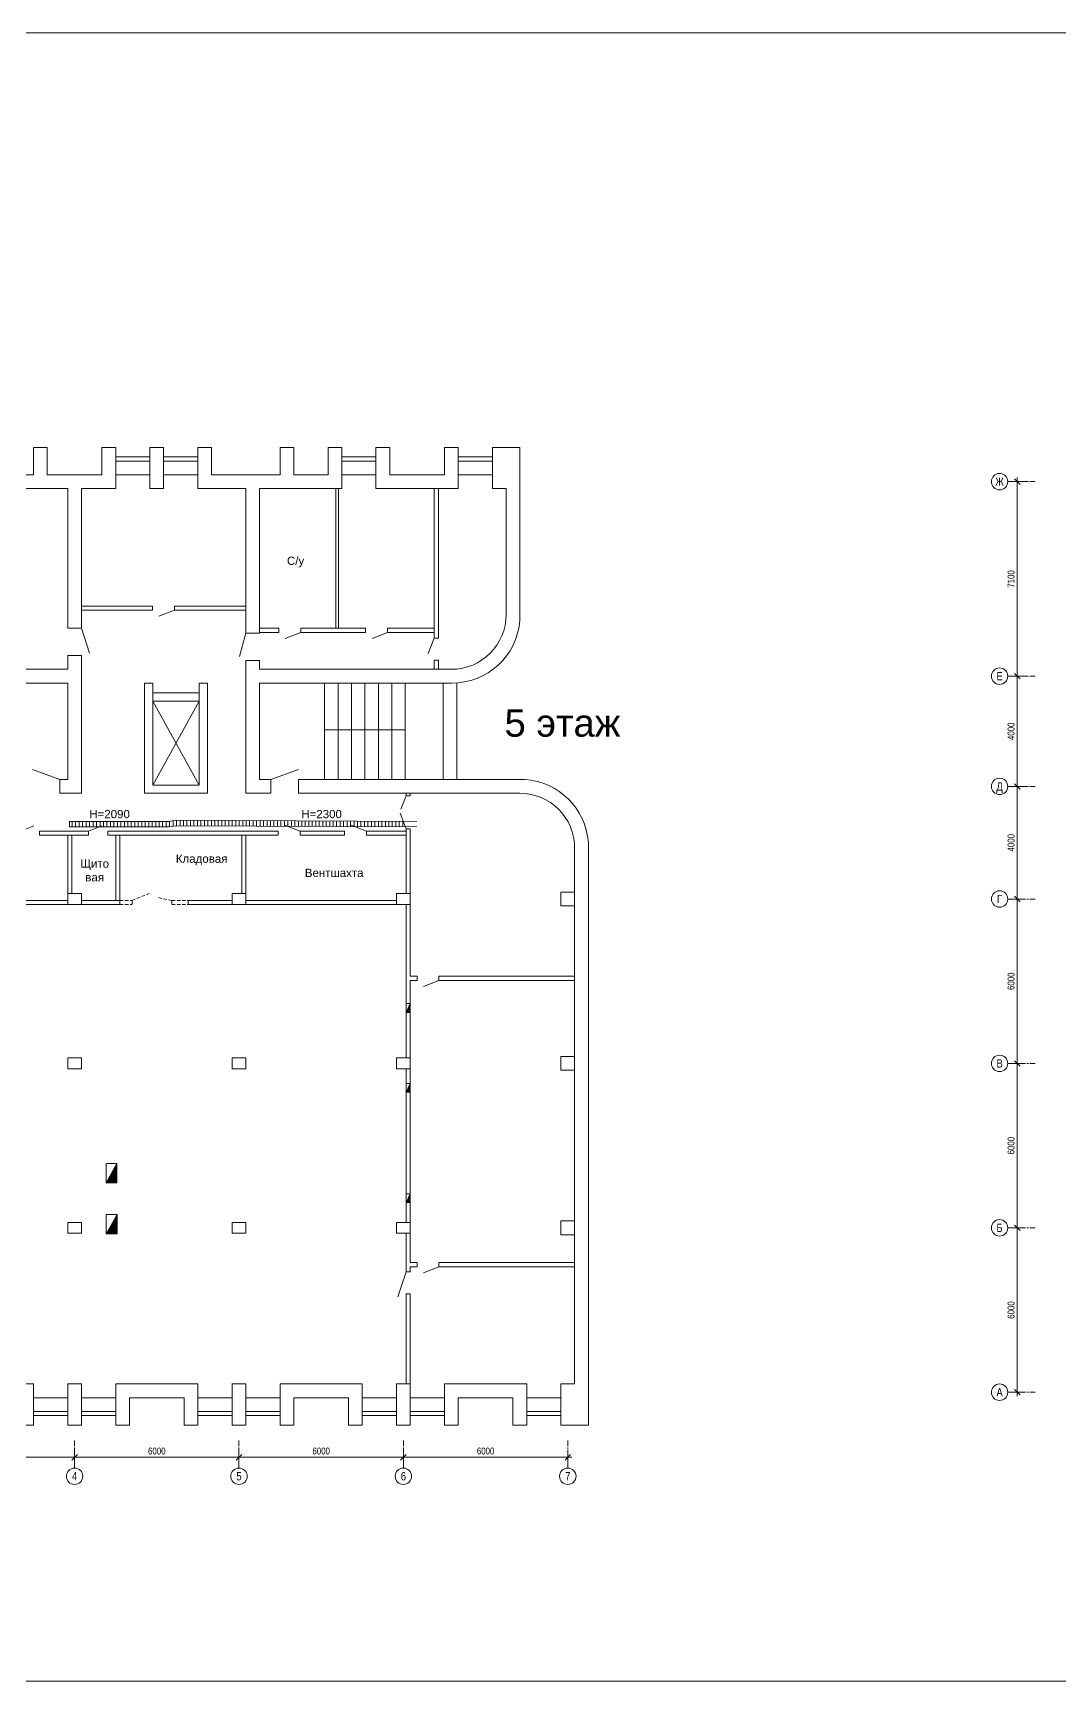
# Model space of a CAD drawing. Header units: millimetres. Extents: x 529148 to 753234, y -6155083 to -118574.
# Drawn here: x 604105 to 641554, y -178724 to -118574 of the extents above; entities that cross this region are included whole.
import ezdxf
from ezdxf.enums import TextEntityAlignment as Align

# ---------------------------------------------------------------- set-up
doc = ezdxf.new("R2010")
doc.units = ezdxf.units.MM
for name, pattern in [('GOST2.303 4', [7, 5, -2, 0]), ('осеваяX2', [4, 2.5, -0.5, 0.5, -0.5]), ('штриховая2', [0.375, 0.25, -0.125])]:
    doc.linetypes.add(name, pattern=pattern)
for name, color, linetype, lineweight in [('оборудование', 7, 'Continuous', 60), ('Размеры план', 5, 'Continuous', 5), ('Стены', 250, 'Continuous', 20)]:
    doc.layers.add(name, color=color, linetype=linetype, lineweight=lineweight)
doc.layers.add('Оси здания', color=6, linetype='Continuous')
doc.styles.add('17_Standard 2.5', font='ARIALN.TTF', dxfattribs={"height": 250})
doc.styles.add('Arial Cyr', font='arial.ttf')
doc.styles.get("Standard").update_dxf_attribs({"font": 'ARIALN.TTF', "height": 3})
doc.dimstyles.get("Standard").update_dxf_attribs({"dimtxt": 2.5, "dimasz": 2, "dimexe": 1.5, "dimexo": 3, "dimgap": 1, "dimtad": 1, "dimtoh": 1, "dimdec": 0, "dimrnd": 1, "dimzin": 0, "dimdsep": 46, "dimtxsty": '17_Standard 2.5', "dimblk": 'OBLIQUE', "dimcen": 2, "dimdle": 1.5, "dimclrd": 5, "dimclre": 5, "dimclrt": 5, "dimadec": 0, "dimazin": 0, "dimtfac": 1, "dimtdec": 0, "dimtofl": 0, "dimtmove": 0, "dimatfit": 3, "dimldrblk": 'OBLIQUE', "dimfxl": 1, "dimtolj": 1, "dimtzin": 0, "dimlwd": 5, "dimlwe": 5, "dimarcsym": 0})

# ---------------------------------------------------------------- blocks, each defined once
blk = doc.blocks.new('*U65')
at = {"layer": 'Оси здания', "linetype": 'осеваяX2', "lineweight": 5}
blk.add_line((0, -10), (0, 0), dxfattribs=at)
at = {"layer": 'Оси здания', "lineweight": 5}
blk.add_circle((0, -13), 3, dxfattribs=at)
at = {"layer": 'Оси здания', "linetype": 'ByBlock', "lineweight": 5}
blk.add_attdef('ОСЬ', text='', height=3, rotation=360, dxfattribs=at).set_placement((0, -13), align=Align.MIDDLE_CENTER)
blk = doc.blocks.new('_Oblique')
at = {"color": 0, "linetype": 'ByBlock', "lineweight": -2}
blk.add_line((-0.5, -0.5), (0.5, 0.5), dxfattribs=at)
blk = doc.blocks.new('*D415')
at = {"layer": 'Defpoints', "color": 0, "transparency": 16777216}
for p in [(599624.700159, -169966.313389), (605624.700159, -169983.192885), (605624.700159, -170558.000436)]:
    blk.add_point(p, dxfattribs=at)
at = {"layer": 'Стены', "color": 5, "linetype": 'Continuous', "lineweight": 5, "transparency": 16777216}
for p, q in [((599474.700159, -170558.000436), (605774.700159, -170558.000436)), ((599624.700159, -170266.313389), (599624.700159, -170708.000436)), ((605624.700159, -170283.192885), (605624.700159, -170708.000436))]:
    blk.add_line(p, q, dxfattribs=at)
at = {"layer": 'Стены', "color": 5, "lineweight": 5, "transparency": 16777216, "xscale": 200, "yscale": 200, "zscale": 200, "rotation": 180}
blk.add_blockref('_Oblique', (599624.700159, -170558.000436), dxfattribs=at)
at = {"layer": 'Стены', "color": 5, "lineweight": 5, "transparency": 16777216, "xscale": 200, "yscale": 200, "zscale": 200}
blk.add_blockref('_Oblique', (605624.700159, -170558.000436), dxfattribs=at)
at = {"layer": 'Стены', "color": 5, "linetype": 'Continuous', "lineweight": 20, "transparency": 16777216, "insert": (602624.700159, -170330.372808), "char_height": 250, "attachment_point": 5, "style": '17_Standard 2.5'}
blk.add_mtext('\\A1;6000', dxfattribs=at)
blk = doc.blocks.new('*D416')
at = {"layer": 'Defpoints', "color": 0, "transparency": 16777216}
for p in [(605624.700159, -169949.433894), (611624.700159, -169966.313389), (611624.700159, -170558.000436)]:
    blk.add_point(p, dxfattribs=at)
at = {"layer": 'Стены', "color": 5, "linetype": 'Continuous', "lineweight": 5, "transparency": 16777216}
for p, q in [((605474.700159, -170558.000436), (611774.700159, -170558.000436)), ((605624.700159, -170249.433894), (605624.700159, -170708.000436)), ((611624.700159, -170266.313389), (611624.700159, -170708.000436))]:
    blk.add_line(p, q, dxfattribs=at)
at = {"layer": 'Стены', "color": 5, "lineweight": 5, "transparency": 16777216, "xscale": 200, "yscale": 200, "zscale": 200, "rotation": 180}
blk.add_blockref('_Oblique', (605624.700159, -170558.000436), dxfattribs=at)
at = {"layer": 'Стены', "color": 5, "lineweight": 5, "transparency": 16777216, "xscale": 200, "yscale": 200, "zscale": 200}
blk.add_blockref('_Oblique', (611624.700159, -170558.000436), dxfattribs=at)
at = {"layer": 'Стены', "color": 5, "linetype": 'GOST2.303 4', "lineweight": 20, "transparency": 16777216, "insert": (608624.700159, -170330.372808), "char_height": 250, "attachment_point": 5, "style": '17_Standard 2.5'}
blk.add_mtext('\\A1;6000', dxfattribs=at)
blk = doc.blocks.new('*D417')
at = {"layer": 'Defpoints', "color": 0, "transparency": 16777216}
for p in [(611624.700159, -169966.313389), (617624.700159, -169983.192885), (617624.700159, -170558.000436)]:
    blk.add_point(p, dxfattribs=at)
at = {"layer": 'Стены', "color": 5, "linetype": 'Continuous', "lineweight": 5, "transparency": 16777216}
for p, q in [((611474.700159, -170558.000436), (617774.700159, -170558.000436)), ((611624.700159, -170266.313389), (611624.700159, -170708.000436)), ((617624.700159, -170283.192885), (617624.700159, -170708.000436))]:
    blk.add_line(p, q, dxfattribs=at)
at = {"layer": 'Стены', "color": 5, "lineweight": 5, "transparency": 16777216, "xscale": 200, "yscale": 200, "zscale": 200, "rotation": 180}
blk.add_blockref('_Oblique', (611624.700159, -170558.000436), dxfattribs=at)
at = {"layer": 'Стены', "color": 5, "lineweight": 5, "transparency": 16777216, "xscale": 200, "yscale": 200, "zscale": 200}
blk.add_blockref('_Oblique', (617624.700159, -170558.000436), dxfattribs=at)
at = {"layer": 'Стены', "color": 5, "linetype": 'GOST2.303 4', "lineweight": 20, "transparency": 16777216, "insert": (614624.700159, -170330.372808), "char_height": 250, "attachment_point": 5, "style": '17_Standard 2.5'}
blk.add_mtext('\\A1;6000', dxfattribs=at)
blk = doc.blocks.new('*D418')
at = {"layer": 'Defpoints', "color": 0, "transparency": 16777216}
for p in [(617624.700159, -169966.313389), (623624.700159, -169983.192885), (623624.700159, -170558.000436)]:
    blk.add_point(p, dxfattribs=at)
at = {"layer": 'Стены', "color": 5, "linetype": 'Continuous', "lineweight": 5, "transparency": 16777216}
for p, q in [((617474.700159, -170558.000436), (623774.700159, -170558.000436)), ((617624.700159, -170266.313389), (617624.700159, -170708.000436)), ((623624.700159, -170283.192885), (623624.700159, -170708.000436))]:
    blk.add_line(p, q, dxfattribs=at)
at = {"layer": 'Стены', "color": 5, "lineweight": 5, "transparency": 16777216, "xscale": 200, "yscale": 200, "zscale": 200, "rotation": 180}
blk.add_blockref('_Oblique', (617624.700159, -170558.000436), dxfattribs=at)
at = {"layer": 'Стены', "color": 5, "lineweight": 5, "transparency": 16777216, "xscale": 200, "yscale": 200, "zscale": 200}
blk.add_blockref('_Oblique', (623624.700159, -170558.000436), dxfattribs=at)
at = {"layer": 'Стены', "color": 5, "linetype": 'GOST2.303 4', "lineweight": 20, "transparency": 16777216, "insert": (620624.700159, -170330.372808), "char_height": 250, "attachment_point": 5, "style": '17_Standard 2.5'}
blk.add_mtext('\\A1;6000', dxfattribs=at)
blk = doc.blocks.new('обозначение оси')
at = {"layer": 'Оси здания', "linetype": 'осеваяX2', "lineweight": 5}
blk.add_line((-10, 0), (0, 0), dxfattribs=at)
at = {"layer": 'Оси здания', "lineweight": 5}
blk.add_circle((-13, 0), 3, dxfattribs=at)
at = {"layer": 'Оси здания', "linetype": 'ByBlock', "lineweight": 5}
blk.add_attdef('ОСЬ', text='', height=3, dxfattribs=at).set_placement((-13, 0), align=Align.MIDDLE_CENTER)
blk = doc.blocks.new('*D444')
at = {"layer": 'Defpoints', "color": 0, "transparency": 16777216}
for p in [(640622.086554, -162182.552882), (640030.399507, -168182.552882), (640605.207058, -168182.552882)]:
    blk.add_point(p, dxfattribs=at)
at = {"layer": 'Стены', "color": 5, "linetype": 'Continuous', "lineweight": 5, "transparency": 16777216}
for p, q in [((640322.086554, -162182.552882), (639880.399507, -162182.552882)), ((640030.399507, -162032.552882), (640030.399507, -168332.552882)), ((640305.207058, -168182.552882), (639880.399507, -168182.552882))]:
    blk.add_line(p, q, dxfattribs=at)
at = {"layer": 'Стены', "color": 5, "lineweight": 5, "transparency": 16777216, "xscale": 200, "yscale": 200, "zscale": 200}
for p, rotation in [((640030.399507, -162182.552882), 90), ((640030.399507, -168182.552882), 270)]:
    blk.add_blockref('_Oblique', p, dxfattribs=dict(at, rotation=rotation))
at = {"layer": 'Стены', "color": 5, "linetype": 'Continuous', "lineweight": 20, "transparency": 16777216, "insert": (639802.77188, -165182.552882), "char_height": 250, "attachment_point": 5, "rotation": 90, "style": '17_Standard 2.5'}
blk.add_mtext('\\A1;6000', dxfattribs=at)
blk = doc.blocks.new('*D445')
at = {"layer": 'Defpoints', "color": 0, "transparency": 16777216}
for p in [(640622.086554, -156182.552882), (640030.399507, -162182.552882), (640605.207058, -162182.552882)]:
    blk.add_point(p, dxfattribs=at)
at = {"layer": 'Стены', "color": 5, "linetype": 'Continuous', "lineweight": 5, "transparency": 16777216}
for p, q in [((640322.086554, -156182.552882), (639880.399507, -156182.552882)), ((640030.399507, -156032.552882), (640030.399507, -162332.552882)), ((640305.207058, -162182.552882), (639880.399507, -162182.552882))]:
    blk.add_line(p, q, dxfattribs=at)
at = {"layer": 'Стены', "color": 5, "lineweight": 5, "transparency": 16777216, "xscale": 200, "yscale": 200, "zscale": 200}
for p, rotation in [((640030.399507, -156182.552882), 90), ((640030.399507, -162182.552882), 270)]:
    blk.add_blockref('_Oblique', p, dxfattribs=dict(at, rotation=rotation))
at = {"layer": 'Стены', "color": 5, "linetype": 'Continuous', "lineweight": 20, "transparency": 16777216, "insert": (639802.77188, -159182.552882), "char_height": 250, "attachment_point": 5, "rotation": 90, "style": '17_Standard 2.5'}
blk.add_mtext('\\A1;6000', dxfattribs=at)
blk = doc.blocks.new('*D446')
at = {"layer": 'Defpoints', "color": 0, "transparency": 16777216}
for p in [(640622.086554, -150182.552882), (640030.399507, -156182.552882), (640605.207058, -156182.552882)]:
    blk.add_point(p, dxfattribs=at)
at = {"layer": 'Стены', "color": 5, "linetype": 'Continuous', "lineweight": 5, "transparency": 16777216}
for p, q in [((640322.086554, -150182.552882), (639880.399507, -150182.552882)), ((640030.399507, -150032.552882), (640030.399507, -156332.552882)), ((640305.207058, -156182.552882), (639880.399507, -156182.552882))]:
    blk.add_line(p, q, dxfattribs=at)
at = {"layer": 'Стены', "color": 5, "lineweight": 5, "transparency": 16777216, "xscale": 200, "yscale": 200, "zscale": 200}
for p, rotation in [((640030.399507, -150182.552882), 90), ((640030.399507, -156182.552882), 270)]:
    blk.add_blockref('_Oblique', p, dxfattribs=dict(at, rotation=rotation))
at = {"layer": 'Стены', "color": 5, "linetype": 'Continuous', "lineweight": 20, "transparency": 16777216, "insert": (639802.77188, -153182.552882), "char_height": 250, "attachment_point": 5, "rotation": 90, "style": '17_Standard 2.5'}
blk.add_mtext('\\A1;6000', dxfattribs=at)
blk = doc.blocks.new('*D447')
at = {"layer": 'Defpoints', "color": 0, "transparency": 16777216}
for p in [(640683.649989, -146072.552882), (640030.399507, -150182.552882), (640605.207058, -150182.552882)]:
    blk.add_point(p, dxfattribs=at)
at = {"layer": 'Стены', "color": 5, "linetype": 'Continuous', "lineweight": 5, "transparency": 16777216}
for p, q in [((640383.649989, -146072.552882), (639880.399507, -146072.552882)), ((640030.399507, -145922.552882), (640030.399507, -150332.552882)), ((640305.207058, -150182.552882), (639880.399507, -150182.552882))]:
    blk.add_line(p, q, dxfattribs=at)
at = {"layer": 'Стены', "color": 5, "lineweight": 5, "transparency": 16777216, "xscale": 200, "yscale": 200, "zscale": 200}
for p, rotation in [((640030.399507, -146072.552882), 90), ((640030.399507, -150182.552882), 270)]:
    blk.add_blockref('_Oblique', p, dxfattribs=dict(at, rotation=rotation))
at = {"layer": 'Стены', "color": 5, "linetype": 'Continuous', "lineweight": 20, "transparency": 16777216, "insert": (639802.77188, -148127.552882), "char_height": 250, "attachment_point": 5, "rotation": 90, "style": '17_Standard 2.5'}
blk.add_mtext('\\A1;4000', dxfattribs=at)
blk = doc.blocks.new('*D448')
at = {"layer": 'Defpoints', "color": 0, "transparency": 16777216}
for p in [(640683.649989, -142049.249835), (640030.399507, -146072.552882), (640605.207058, -146072.552882)]:
    blk.add_point(p, dxfattribs=at)
at = {"layer": 'Стены', "color": 5, "linetype": 'Continuous', "lineweight": 5, "transparency": 16777216}
for p, q in [((640030.399507, -141899.249835), (640030.399507, -146222.552882)), ((640383.649989, -142049.249835), (639880.399507, -142049.249835)), ((640305.207058, -146072.552882), (639880.399507, -146072.552882))]:
    blk.add_line(p, q, dxfattribs=at)
at = {"layer": 'Стены', "color": 5, "lineweight": 5, "transparency": 16777216, "xscale": 200, "yscale": 200, "zscale": 200}
for p, rotation in [((640030.399507, -142049.249835), 90), ((640030.399507, -146072.552882), 270)]:
    blk.add_blockref('_Oblique', p, dxfattribs=dict(at, rotation=rotation))
at = {"layer": 'Стены', "color": 5, "linetype": 'Continuous', "lineweight": 20, "transparency": 16777216, "insert": (639802.77188, -144060.901359), "char_height": 250, "attachment_point": 5, "rotation": 90, "style": '17_Standard 2.5'}
blk.add_mtext('\\A1;4000', dxfattribs=at)
blk = doc.blocks.new('*D449')
at = {"layer": 'Defpoints', "color": 0, "transparency": 16777216}
for p in [(640683.649989, -134949.249835), (640030.399507, -142049.249835), (640605.207058, -142049.249835)]:
    blk.add_point(p, dxfattribs=at)
at = {"layer": 'Стены', "color": 5, "linetype": 'Continuous', "lineweight": 5, "transparency": 16777216}
for p, q in [((640383.649989, -134949.249835), (639880.399507, -134949.249835)), ((640030.399507, -134799.249835), (640030.399507, -142199.249835)), ((640305.207058, -142049.249835), (639880.399507, -142049.249835))]:
    blk.add_line(p, q, dxfattribs=at)
at = {"layer": 'Стены', "color": 5, "lineweight": 5, "transparency": 16777216, "xscale": 200, "yscale": 200, "zscale": 200}
for p, rotation in [((640030.399507, -134949.249835), 90), ((640030.399507, -142049.249835), 270)]:
    blk.add_blockref('_Oblique', p, dxfattribs=dict(at, rotation=rotation))
at = {"layer": 'Стены', "color": 5, "linetype": 'Continuous', "lineweight": 20, "transparency": 16777216, "insert": (639802.77188, -138499.249835), "char_height": 250, "attachment_point": 5, "rotation": 90, "style": '17_Standard 2.5'}
blk.add_mtext('\\A1;7100', dxfattribs=at)

msp = doc.modelspace()

# ---------------------------------------------------------------- hatches: boundary and pattern name
at = {"layer": 'оборудование', "linetype": 'Continuous', "lineweight": 20}
h = msp.add_hatch(dxfattribs=at)
h.set_pattern_fill('LINE', color=256, scale=40, angle=90)
h.paths.add_polyline_path([(617619.2, -147347.5), (617698, -147547.9), (615864.7, -147538.9), (613412, -147526.9), (609310, -147506.7), (609070, -147550), (606516.4, -147550), (605440, -147550), (605440, -147350), (609070, -147350), (609310, -147306.7)])
h = msp.add_hatch(dxfattribs=at)
h.set_pattern_fill('ANGLE', color=256)
h.set_pattern_definition([(0, (-421.717, 160.261), (0, 6.985), [5.08, -1.905]), (90, (-421.717, 160.261), (-6.985, 4e-16), [5.08, -1.905])])
h.paths.add_polyline_path([(617727.6, -154320.1), (617876.1, -154320.1), (617876.1, -153999.6)])
h = msp.add_hatch(dxfattribs=at)
h.set_pattern_fill('ANGLE', color=256)
h.set_pattern_definition([(0, (-424.261, -2755.7414), (0, 6.985), [5.08, -1.905]), (90, (-424.261, -2755.7414), (-6.985, 4e-16), [5.08, -1.905])])
h.paths.add_polyline_path([(617725, -157236.1), (617873.6, -157236.1), (617873.6, -156915.6)])
h = msp.add_hatch(dxfattribs=at)
h.set_pattern_fill('ANGLE', color=256)
h.set_pattern_definition([(0, (114387.898, 1071.004), (0, 6.985), [5.08, -1.905]), (90, (114387.898, 1071.004), (-6.985, 4e-16), [5.08, -1.905])])
h.paths.add_polyline_path([(607171.9, -160542.2), (606774.7, -160542.2), (607171.9, -159832.6)])
h = msp.add_hatch(dxfattribs=at)
h.set_pattern_fill('ANGLE', color=256)
h.set_pattern_definition([(0, (-424.7235, -6776.6835), (0, 6.985), [5.08, -1.905]), (90, (-424.7235, -6776.6835), (-6.985, 4e-16), [5.08, -1.905])])
h.paths.add_polyline_path([(617724.6, -161257.1), (617873.1, -161257.1), (617873.1, -160936.5)])
h = msp.add_hatch(dxfattribs=at)
h.set_pattern_fill('ANGLE', color=256)
h.set_pattern_definition([(0, (114389.22, -787.283), (0, 6.985), [5.08, -1.905]), (90, (114389.22, -787.283), (-6.985, 4e-16), [5.08, -1.905])])
h.paths.add_polyline_path([(607173.2, -161690.8), (607173.2, -162400.5), (606776, -162400.5)])

# ---------------------------------------------------------------- linework, layer by layer
at = {"lineweight": 5}
for p, q in [((612374.7, -145822.6), (612791, -145822.6)), ((612791, -145822.6), (612502, -145822.6)), ((611874.7, -146322.6), (612791, -146322.6)), ((601124.7, -167882.6), (604124.7, -167882.6)), ((604124.7, -167882.6), (604124.7, -169382.6)), ((605361.7, -167882.6), (605861.7, -167882.6)), ((605374.7, -169382.6), (605374.7, -167882.6)), ((605374.7, -167882.6), (605874.7, -167882.6)), ((605374.7, -169382.6), (605374.7, -167882.6)), ((605874.7, -167882.6), (605874.7, -169382.6)), ((607124.7, -169382.6), (607124.7, -167882.6)), ((607124.7, -167882.6), (610124.7, -167882.6)), ((609624.7, -168382.6), (607624.7, -168382.6)), ((607624.7, -168382.6), (607624.7, -169382.6)), ((609624.7, -169382.6), (609624.7, -168382.6)), ((610124.7, -167882.6), (610124.7, -169382.6)), ((611361.7, -167882.6), (611861.7, -167882.6)), ((611374.7, -169382.6), (611374.7, -167882.6)), ((611874.7, -167882.6), (611874.7, -169382.6)), ((613124.7, -169382.6), (613124.7, -167882.6)), ((613124.7, -167882.6), (616124.7, -167882.6)), ((615624.7, -168382.6), (613624.7, -168382.6)), ((613624.7, -168382.6), (613624.7, -169382.6)), ((615624.7, -169382.6), (615624.7, -168382.6)), ((616124.7, -167882.6), (616124.7, -169382.6)), ((617361.7, -167882.6), (617861.7, -167882.6)), ((617374.7, -169382.6), (617374.7, -167882.6)), ((617874.7, -167882.6), (617874.7, -169382.6)), ((619124.7, -169382.6), (619124.7, -167882.6)), ((619124.7, -167882.6), (622124.7, -167882.6)), ((621624.7, -168382.6), (619624.7, -168382.6)), ((619624.7, -168382.6), (619624.7, -169382.6)), ((621624.7, -169382.6), (621624.7, -168382.6)), ((622124.7, -167882.6), (622124.7, -169382.6)), ((623374.7, -169382.6), (623374.7, -167882.6)), ((604124.7, -169382.6), (603624.7, -169382.6)), ((605874.7, -169382.6), (605374.7, -169382.6)), ((605874.7, -169382.6), (605374.7, -169382.6)), ((607624.7, -169382.6), (607124.7, -169382.6)), ((610124.7, -169382.6), (609624.7, -169382.6)), ((611874.7, -169382.6), (611374.7, -169382.6)), ((613624.7, -169382.6), (613124.7, -169382.6)), ((616124.7, -169382.6), (615624.7, -169382.6)), ((617874.7, -169382.6), (617374.7, -169382.6)), ((619624.7, -169382.6), (619124.7, -169382.6)), ((622124.7, -169382.6), (621624.7, -169382.6))]:
    msp.add_line(p, q, dxfattribs=at)
at = {"layer": 'оборудование', "linetype": 'Continuous', "lineweight": 20}
for p, q in [((605440, -147350), (609070, -147350)), ((605440, -147550), (605440, -147350)), ((609070, -147350), (609310, -147306.7)), ((609310, -147306.7), (618120, -147350)), ((605440, -147550), (609070, -147550)), ((609070, -147550), (609310, -147506.7)), ((609310, -147506.7), (618120, -147550)), ((607274.7, -150232.6), (607274.7, -150382.6)), ((609774.7, -150232.6), (609774.7, -150382.6)), ((617876.1, -153999.6), (617727.6, -154320.1)), ((617873.6, -156915.6), (617725, -157236.1)), ((606774.7, -160542.2), (607171.9, -159832.6)), ((617873.1, -160936.5), (617724.6, -161257.1)), ((606776, -162400.5), (607173.2, -161690.8))]:
    msp.add_line(p, q, dxfattribs=at)
at = {"layer": 'оборудование', "color": 0, "linetype": 'Continuous', "lineweight": 20}
msp.add_lwpolyline([(578214.7, -118573.5), (753234.4, -118573.5), (753234.4, -178723.9), (578214.7, -178723.9)], close=True, dxfattribs=at)
at = {"layer": 'оборудование', "linetype": 'Continuous', "lineweight": 20}
for points in [[(617727.6, -153999.6), (617876.1, -153999.6), (617876.1, -154320.1), (617727.6, -154320.1)], [(617725, -156915.6), (617873.6, -156915.6), (617873.6, -157236.1), (617725, -157236.1)], [(606774.7, -159832.6), (607171.9, -159832.6), (607171.9, -160542.2), (606774.7, -160542.2)], [(617724.6, -160936.5), (617873.1, -160936.5), (617873.1, -161257.1), (617724.6, -161257.1)], [(606776, -161690.8), (607173.2, -161690.8), (607173.2, -162400.5), (606776, -162400.5)]]:
    msp.add_lwpolyline(points, close=True, dxfattribs=at)
at = {"layer": 'Стены', "color": 0, "linetype": 'Continuous', "lineweight": 20, "ltscale": 100}
for p, q in [((604124.7, -133699.2), (604124.7, -134699.2)), ((604624.7, -133699.2), (604124.7, -133699.2)), ((604624.7, -134699.2), (604624.7, -133699.2)), ((606624.7, -133699.2), (606624.7, -134699.2)), ((607124.7, -133699.2), (606624.7, -133699.2)), ((607124.7, -135199.2), (607124.7, -133699.2)), ((608374.7, -134049.2), (607124.7, -134049.2)), ((608374.7, -133699.2), (608374.7, -135199.2)), ((608874.7, -133699.2), (608374.7, -133699.2)), ((608374.7, -133699.2), (608374.7, -135199.2)), ((608874.7, -133699.2), (608374.7, -133699.2)), ((608874.7, -135199.2), (608874.7, -133699.2)), ((610124.7, -134049.2), (608874.7, -134049.2)), ((610124.7, -133699.2), (610124.7, -135199.2)), ((610624.7, -133699.2), (610124.7, -133699.2)), ((610624.7, -134699.2), (610624.7, -133699.2)), ((613124.7, -133699.2), (613624.7, -133699.2)), ((613124.7, -133699.2), (613124.7, -134699.2)), ((613624.7, -133699.2), (613624.7, -134699.2)), ((614874.7, -134699.2), (614874.7, -133699.2)), ((614874.7, -133699.2), (615374.7, -133699.2)), ((615374.7, -133699.2), (615374.7, -135199.2)), ((615374.7, -134049.2), (616624.7, -134049.2)), ((616624.7, -135199.2), (616624.7, -133699.2)), ((616624.7, -133699.2), (617124.7, -133699.2)), ((617124.7, -133699.2), (617124.7, -134699.2)), ((619124.7, -133699.2), (619624.7, -133699.2)), ((619124.7, -134699.2), (619124.7, -133699.2)), ((619624.7, -133699.2), (619624.7, -135199.2)), ((619624.7, -134049.2), (620874.7, -134049.2)), ((620874.7, -135199.2), (620874.7, -133699.2)), ((620874.7, -133699.2), (621874.7, -133699.2)), ((621874.7, -133699.2), (621874.7, -140009.2)), ((604124.7, -134699.2), (602874.7, -134699.2)), ((606624.7, -134699.2), (604624.7, -134699.2)), ((605674.7, -134699.2), (604624.7, -134699.2)), ((608374.7, -134199.2), (607124.7, -134199.2)), ((608374.7, -134699.2), (607124.7, -134699.2)), ((610124.7, -134199.2), (608874.7, -134199.2)), ((610124.7, -134699.2), (608874.7, -134699.2)), ((612624.7, -134699.2), (610624.7, -134699.2)), ((611674.7, -134699.2), (610624.7, -134699.2)), ((611124.7, -134699.2), (613124.7, -134699.2)), ((612074.7, -134699.2), (613124.7, -134699.2)), ((613624.7, -134699.2), (614874.7, -134699.2)), ((615374.7, -134199.2), (616624.7, -134199.2)), ((615374.7, -134699.2), (616624.7, -134699.2)), ((617124.7, -134699.2), (619124.7, -134699.2)), ((618074.7, -134699.2), (619124.7, -134699.2)), ((619624.7, -134199.2), (620874.7, -134199.2)), ((619624.7, -134699.2), (620874.7, -134699.2)), ((602361.7, -135199.2), (604124.7, -135199.2)), ((604124.7, -135199.2), (605374.7, -135199.2)), ((604124.7, -135199.2), (605374.7, -135199.2)), ((605374.7, -140299.2), (605374.7, -135199.2)), ((605874.7, -140299.2), (605874.7, -135199.2)), ((605874.7, -135199.2), (607124.7, -135199.2)), ((608361.7, -135199.2), (608861.7, -135199.2)), ((608374.7, -135199.2), (608874.7, -135199.2)), ((611874.7, -135199.2), (610124.7, -135199.2)), ((611874.7, -140482.3), (611874.7, -135199.2)), ((613624.7, -135199.2), (612374.7, -135199.2)), ((613624.7, -135199.2), (612374.7, -135199.2)), ((612374.7, -140482.3), (612374.7, -135199.2)), ((615387.7, -135199.2), (613624.7, -135199.2)), ((615154.7, -135199.2), (615154.7, -140299.2)), ((615253.6, -135199.2), (615253.6, -140299.2)), ((619624.7, -135199.2), (616624.7, -135199.2)), ((618753.6, -135199.2), (618753.6, -140659.2)), ((618903.6, -135199.2), (618903.6, -140659.2)), ((620874.7, -135199.2), (621374.7, -135199.2)), ((621374.7, -135199.2), (621374.7, -139799.2)), ((605874.7, -139489.2), (608466, -139489.2)), ((608466, -139489.2), (608466, -139639.2)), ((609266, -139489.2), (609266, -139639.2)), ((609266, -139489.2), (611874.7, -139489.2)), ((605874.7, -139639.2), (608466, -139639.2)), ((609266, -139639.2), (608703.8, -139860.3)), ((609266, -139639.2), (611874.7, -139639.2)), ((605374.7, -140299.2), (605874.7, -140299.2)), ((605874.7, -140299.2), (606172.3, -141211.2)), ((611874.7, -140482.3), (611637.3, -141335.4)), ((612374.7, -140482.3), (611874.7, -140482.3)), ((613076.6, -140299.2), (612374.7, -140299.2)), ((613076.6, -140449.2), (612374.7, -140449.2)), ((613076.6, -140299.2), (613076.6, -140449.2)), ((613876.6, -140449.2), (613314.3, -140670.3)), ((613876.6, -140299.2), (613876.6, -140449.2)), ((616247, -140299.2), (613876.6, -140299.2)), ((616247, -140449.2), (613876.6, -140449.2)), ((616247, -140299.2), (616247, -140449.2)), ((617047, -140449.2), (616484.7, -140670.3)), ((618753.6, -140299.2), (617047, -140299.2)), ((617047, -140299.2), (617047, -140449.2)), ((618753.6, -140449.2), (617047, -140449.2)), ((618753.6, -140659.2), (618532.5, -141221.5)), ((618903.6, -140659.2), (618753.6, -140659.2)), ((605374.7, -141799.2), (605374.7, -141299.2)), ((605374.7, -141299.2), (605874.7, -141299.2)), ((605874.7, -141299.2), (605874.7, -141799.2)), ((605374.7, -141799.2), (598374.7, -141799.2)), ((605874.7, -145715.9), (605874.7, -141799.2)), ((611874.7, -141799.2), (611874.7, -141482.3)), ((611874.7, -141482.3), (612374.7, -141482.3)), ((611874.7, -145715.9), (611874.7, -141799.2)), ((612374.7, -141482.3), (612374.7, -141799.2)), ((612374.7, -141799.2), (619374.7, -141799.2)), ((618903.6, -141459.2), (618753.6, -141459.2)), ((618753.6, -141459.2), (618753.6, -141799.2)), ((618903.6, -141459.2), (618903.6, -141799.2)), ((605374.7, -142299.2), (598374.7, -142299.2)), ((605374.7, -145822.6), (605374.7, -142299.2)), ((605874.7, -146322.6), (605874.7, -142299.2)), ((608174.7, -146322.6), (608174.7, -142299.2)), ((608174.7, -142299.2), (608474.7, -142299.2)), ((608474.7, -146022.6), (608474.7, -142299.2)), ((610174.7, -146022.6), (610174.7, -142299.2)), ((610174.7, -142299.2), (610474.7, -142299.2)), ((610474.7, -146322.6), (610474.7, -142299.2)), ((611874.7, -146322.6), (611874.7, -142299.2)), ((612374.7, -145822.6), (612374.7, -142299.2)), ((612374.7, -142299.2), (619374.7, -142299.2)), ((614748.2, -142299.2), (614748.2, -145822.6)), ((615239.1, -142299.2), (615239.1, -145822.6)), ((615729.9, -142299.2), (615729.9, -145822.6)), ((616220.8, -142299.2), (616220.8, -145822.6)), ((616711.7, -142299.2), (616711.7, -145822.6)), ((617202.5, -142299.2), (617202.5, -145822.6)), ((617693.4, -142299.2), (617693.4, -145822.6)), ((619073.4, -142299.2), (619073.4, -145822.6)), ((619573.4, -142299.2), (619573.4, -145822.6)), ((608474.7, -142657.2), (610174.7, -142657.2)), ((608474.7, -142957.2), (610174.7, -142957.2)), ((608474.7, -142957.2), (610174.7, -146022.6)), ((610174.7, -142957.2), (608474.7, -146022.6)), ((614748.2, -144002.6), (617693.4, -144002.6)), ((605085.7, -145822.6), (604085.7, -145456)), ((612791, -145822.6), (613791, -145456)), ((605085.7, -145822.6), (605085.7, -146322.6)), ((605085.7, -145822.6), (605374.7, -145822.6)), ((608474.7, -146022.6), (610174.7, -146022.6)), ((612791, -145822.6), (612791, -146322.6)), ((613791, -145822.6), (613791, -146322.6)), ((613791, -145822.6), (622058, -145822.6)), ((605085.7, -146322.6), (605874.7, -146322.6)), ((608174.7, -146322.6), (610474.7, -146322.6)), ((613791, -146322.6), (621874.7, -146322.6)), ((617724.7, -146415.9), (617528.9, -146902.3)), ((617724.7, -146415.9), (617724.7, -146322.6)), ((617874.7, -146415.9), (617724.7, -146415.9)), ((617874.7, -146415.9), (617874.7, -146322.6)), ((617724.7, -147615.9), (617503.6, -147053.7)), ((603648.3, -147702.6), (604134.6, -147506.7)), ((604348.3, -147852.6), (604348.3, -147702.6)), ((604348.3, -147702.6), (606137.6, -147702.6)), ((604348.3, -147852.6), (606137.6, -147852.6)), ((605374.7, -147852.6), (605374.7, -149982.6)), ((605524.7, -147852.6), (605524.7, -149982.6)), ((606137.6, -147702.6), (606623.9, -147506.7)), ((606137.6, -147852.6), (606137.6, -147702.6)), ((606837.6, -147852.6), (606837.6, -147702.6)), ((606837.6, -147702.6), (607774.7, -147702.6)), ((606837.6, -147852.6), (607774.7, -147852.6)), ((607124.7, -147852.6), (607124.7, -150232.6)), ((607274.7, -147852.6), (607274.7, -150232.6)), ((607774.7, -147702.6), (610370.9, -147702.6)), ((607774.7, -147852.6), (610370.9, -147852.6)), ((610370.9, -147702.6), (613058.9, -147702.6)), ((610370.9, -147852.6), (613058.9, -147852.6)), ((611724.7, -147852.6), (611724.7, -149982.6)), ((611874.7, -147852.6), (611874.7, -149982.6)), ((613058.9, -147852.6), (613058.9, -147702.6)), ((613858.9, -147702.6), (613296.6, -147481.5)), ((613858.9, -147852.6), (613858.9, -147702.6)), ((613858.9, -147702.6), (615480.9, -147702.6)), ((613858.9, -147852.6), (615480.9, -147852.6)), ((615480.9, -147852.6), (615480.9, -147702.6)), ((616280.9, -147702.6), (615718.6, -147481.5)), ((616280.9, -147852.6), (616280.9, -147702.6)), ((616280.9, -147702.6), (617724.7, -147702.6)), ((616280.9, -147852.6), (617724.7, -147852.6)), ((617724.7, -149982.6), (617724.7, -147615.9)), ((617874.7, -147615.9), (617724.7, -147615.9)), ((617874.7, -150382.6), (617874.7, -147615.9)), ((623874.7, -167882.6), (623874.7, -148322.6)), ((624374.7, -169382.6), (624374.7, -148112.6)), ((605374.7, -150232.6), (599874.7, -150232.6)), ((605874.7, -149982.6), (605374.7, -149982.6)), ((605374.7, -150382.6), (605374.7, -149982.6)), ((605874.7, -150382.6), (605874.7, -149982.6)), ((605874.7, -150232.6), (605874.7, -149982.6)), ((607274.7, -150232.6), (605874.7, -150232.6)), ((611374.7, -150232.6), (609774.7, -150232.6)), ((611874.7, -149982.6), (611374.7, -149982.6)), ((611374.7, -150382.6), (611374.7, -149982.6)), ((611874.7, -150382.6), (611874.7, -149982.6)), ((617374.7, -150232.6), (611874.7, -150232.6)), ((617874.7, -149982.6), (617374.7, -149982.6)), ((617374.7, -150382.6), (617374.7, -149982.6)), ((617874.7, -150382.6), (617874.7, -149982.6)), ((623874.7, -149932.6), (623374.7, -149932.6)), ((623374.7, -150432.6), (623374.7, -149932.6)), ((623874.7, -150432.6), (623874.7, -149932.6)), ((607274.7, -150382.6), (598734.7, -150382.6)), ((605874.7, -150382.6), (605374.7, -150382.6)), ((617374.7, -150382.6), (609774.7, -150382.6)), ((617874.7, -150382.6), (617374.7, -150382.6)), ((617724.7, -150382.6), (617724.7, -155982.6)), ((617874.7, -153002.6), (617874.7, -150382.6)), ((623874.7, -150432.6), (623374.7, -150432.6)), ((617874.7, -153002.6), (618123.7, -153002.6)), ((617874.7, -153152.6), (617874.7, -163452.6)), ((617874.7, -153152.6), (618123.7, -153152.6)), ((618123.7, -153002.6), (618123.7, -153152.6)), ((618923.7, -153152.6), (618361.4, -153373.6)), ((618923.7, -153002.6), (623874.7, -153002.6)), ((618923.7, -153002.6), (618923.7, -153152.6)), ((623874.7, -153152.6), (618923.7, -153152.6)), ((605874.7, -155982.6), (605374.7, -155982.6)), ((605374.7, -156382.6), (605374.7, -155982.6)), ((605874.7, -156382.6), (605374.7, -156382.6)), ((605874.7, -156382.6), (605874.7, -155982.6)), ((611874.7, -155982.6), (611374.7, -155982.6)), ((611874.7, -155982.6), (611374.7, -155982.6)), ((611374.7, -156382.6), (611374.7, -155982.6)), ((611874.7, -156382.6), (611374.7, -156382.6)), ((611874.7, -156382.6), (611874.7, -155982.6)), ((617874.7, -155982.6), (617374.7, -155982.6)), ((617374.7, -156382.6), (617374.7, -155982.6)), ((617874.7, -156382.6), (617374.7, -156382.6)), ((617724.7, -156382.6), (617724.7, -161982.6)), ((617874.7, -156382.6), (617874.7, -155982.6)), ((623874.7, -155932.6), (623374.7, -155932.6)), ((623374.7, -156432.6), (623374.7, -155932.6)), ((623874.7, -156432.6), (623874.7, -155932.6)), ((623874.7, -156432.6), (623374.7, -156432.6)), ((605874.7, -161982.6), (605374.7, -161982.6)), ((605374.7, -162382.6), (605374.7, -161982.6)), ((605874.7, -162382.6), (605374.7, -162382.6)), ((605874.7, -162382.6), (605874.7, -161982.6)), ((611374.7, -162382.6), (611374.7, -161982.6)), ((611874.7, -161982.6), (611374.7, -161982.6)), ((611874.7, -162382.6), (611374.7, -162382.6)), ((611874.7, -162382.6), (611874.7, -161982.6)), ((617874.7, -161982.6), (617374.7, -161982.6)), ((617374.7, -162382.6), (617374.7, -161982.6)), ((617874.7, -162382.6), (617374.7, -162382.6)), ((617724.7, -162382.6), (617724.7, -163789.7)), ((617874.7, -162382.6), (617874.7, -161982.6)), ((623874.7, -161932.6), (623374.7, -161932.6)), ((623374.7, -162432.6), (623374.7, -161932.6)), ((623874.7, -162432.6), (623874.7, -161932.6)), ((623874.7, -162432.6), (623374.7, -162432.6)), ((617874.7, -163452.6), (618123.7, -163452.6)), ((617874.7, -163602.6), (618123.7, -163602.6)), ((617874.7, -163789.7), (617874.7, -163602.6)), ((618123.7, -163452.6), (618123.7, -163602.6)), ((618923.7, -163602.6), (618361.4, -163823.6)), ((618923.7, -163452.6), (623874.7, -163452.6)), ((618923.7, -163452.6), (618923.7, -163602.6)), ((623874.7, -163602.6), (618923.7, -163602.6)), ((617724.7, -163789.7), (617427.1, -164701.7)), ((617874.7, -163789.7), (617724.7, -163789.7)), ((617874.7, -164589.7), (617724.7, -164589.7)), ((617724.7, -164589.7), (617724.7, -167882.6)), ((617874.7, -167882.6), (617874.7, -164589.7)), ((605374.7, -168382.6), (604124.7, -168382.6)), ((607124.7, -168382.6), (605874.7, -168382.6)), ((608674.7, -168382.6), (607624.7, -168382.6)), ((611374.7, -168382.6), (610124.7, -168382.6)), ((613124.7, -168382.6), (611874.7, -168382.6)), ((614674.7, -168382.6), (613624.7, -168382.6)), ((617374.7, -168382.6), (616124.7, -168382.6)), ((619124.7, -168382.6), (617874.7, -168382.6)), ((620674.7, -168382.6), (619624.7, -168382.6)), ((623374.7, -168382.6), (622124.7, -168382.6)), ((623874.7, -167882.6), (623374.7, -167882.6)), ((605374.7, -168882.6), (604124.7, -168882.6)), ((607124.7, -168882.6), (605874.7, -168882.6)), ((611374.7, -168882.6), (610124.7, -168882.6)), ((613124.7, -168882.6), (611874.7, -168882.6)), ((617374.7, -168882.6), (616124.7, -168882.6)), ((619124.7, -168882.6), (617874.7, -168882.6)), ((623374.7, -168882.6), (622124.7, -168882.6)), ((605374.7, -169032.6), (604124.7, -169032.6)), ((607124.7, -169032.6), (605874.7, -169032.6)), ((611374.7, -169032.6), (610124.7, -169032.6)), ((613124.7, -169032.6), (611874.7, -169032.6)), ((617374.7, -169032.6), (616124.7, -169032.6)), ((619124.7, -169032.6), (617874.7, -169032.6)), ((623374.7, -169032.6), (622124.7, -169032.6)), ((624374.7, -169382.6), (623374.7, -169382.6))]:
    msp.add_line(p, q, dxfattribs=at)
at = {"layer": 'Стены', "color": 0, "linetype": 'штриховая2', "lineweight": 20, "ltscale": 500}
for p, q in [((607274.7, -150232.6), (607724.7, -150232.6)), ((607724.7, -150232.6), (608350.1, -149982.1)), ((607724.7, -150232.6), (607724.7, -150382.6)), ((609174.7, -150232.6), (608663.1, -150128.5)), ((609174.7, -150232.6), (609174.7, -150382.6)), ((609174.7, -150232.6), (609774.7, -150232.6)), ((607274.7, -150382.6), (607724.7, -150382.6)), ((609174.7, -150382.6), (609774.7, -150382.6))]:
    msp.add_line(p, q, dxfattribs=at)
at = {"layer": 'Стены', "color": 0, "linetype": 'Continuous', "lineweight": 20, "ltscale": 100}
for centre, radius, start, end in [((619374.7, -139799.2), 2000, 270, 0), ((619410.4, -139828.6), 2470.9, 269.172483, 355.806885), ((621902.2, -148297), 2479.3, 4.266155, 86.39757), ((621874.7, -148322.6), 2000, 0, 90)]:
    msp.add_arc(centre, radius, start, end, dxfattribs=at)

# ---------------------------------------------------------------- block references
at = {"layer": 'Размеры план', "linetype": 'ByBlock', "lineweight": 5, "xscale": 100, "yscale": 100, "zscale": 100}
for name, p, values in [('обозначение оси', (640683.6, -134949.2), {'ОСЬ': 'Ж'}), ('обозначение оси', (640683.6, -142049.2), {'ОСЬ': 'Е'}), ('обозначение оси', (640683.6, -146072.6), {'ОСЬ': 'Д'}), ('обозначение оси', (640683.6, -150182.6), {'ОСЬ': 'Г'}), ('обозначение оси', (640683.6, -156182.6), {'ОСЬ': 'В'}), ('обозначение оси', (640683.6, -162182.6), {'ОСЬ': 'Б'}), ('обозначение оси', (640683.6, -168182.6), {'ОСЬ': 'А'}), ('*U65', (605624.7, -169949.4), {'ОСЬ': '4'}), ('*U65', (611624.7, -169949.4), {'ОСЬ': '5'}), ('*U65', (617624.7, -169949.4), {'ОСЬ': '6'}), ('*U65', (623624.7, -169949.4), {'ОСЬ': '7'})]:
    msp.add_blockref(name, p, dxfattribs=at).add_auto_attribs(values)

# ---------------------------------------------------------------- texts
at = {"layer": 'Стены', "color": 0, "linetype": 'Continuous', "lineweight": 20, "ltscale": 100, "insert": (613688.9, -137882.6), "char_height": 300, "width": 4905.238, "attachment_point": 5, "style": 'Arial Cyr'}
msp.add_mtext('С/у', dxfattribs=at)
at = {"layer": 'Стены', "color": 0, "linetype": 'Continuous', "lineweight": 20, "attachment_point": 5, "style": 'Arial Cyr'}
for s, insert, char_height, width in [('{\\H5.5556x;\\P5 этаж}', (623429.6, -142930.8), 180, 12311.783), ('{Н=2090}', (606901.1, -147083.7), 300, 4905.238), ('Н=2300', (614641.1, -147083.7), 300, 4905.238), ('{\\fArial|b0|i0|c204|p34;Кладовая}', (610261.1, -148753.7), 300, 4905.238), ('Щито\\Pвая', (606357.1, -149141.1), 300, 4905.238), ('Вентшахта', (615099.1, -149230), 300, 4905.238)]:
    msp.add_mtext(s, dxfattribs=dict(at, insert=insert, char_height=char_height, width=width))

# ---------------------------------------------------------------- dimensions: what is measured, and where the dimension line sits
at = {"layer": 'Стены', "color": 0, "linetype": 'Continuous', "lineweight": 20}
for base, p1, p2, picture, middle in [((640030.4, -142049.2), (640683.6, -134949.2), (640605.2, -142049.2), '*D449', (639802.8, -138499.2)), ((640030.4, -156182.6), (640622.1, -150182.6), (640605.2, -156182.6), '*D446', (639802.8, -153182.6)), ((640030.4, -162182.6), (640622.1, -156182.6), (640605.2, -162182.6), '*D445', (639802.8, -159182.6)), ((640030.4, -168182.6), (640622.1, -162182.6), (640605.2, -168182.6), '*D444', (639802.8, -165182.6))]:
    dim = msp.add_linear_dim(base=base, p1=p1, p2=p2, angle=270, dimstyle='Standard', override={"dimscale": 100}, dxfattribs=at)
    dim.commit()
    dim.dimension.update_dxf_attribs({"geometry": picture, "text_midpoint": middle})
for base, p1, p2, picture, middle in [((640030.4, -146072.6), (640683.6, -142049.2), (640605.2, -146072.6), '*D448', (639802.8, -144060.9)), ((640030.4, -150182.6), (640683.6, -146072.6), (640605.2, -150182.6), '*D447', (639802.8, -148127.6))]:
    dim = msp.add_linear_dim(base=base, p1=p1, p2=p2, angle=270, text='4000', dimstyle='Standard', override={"dimscale": 100}, dxfattribs=at)
    dim.commit()
    dim.dimension.update_dxf_attribs({"geometry": picture, "text_midpoint": middle})
for base, p1, p2, picture, middle in [((605624.7, -170558), (599624.7, -169966.3), (605624.7, -169983.2), '*D415', (602624.7, -170330.4)), ((611624.7, -170558), (605624.7, -169949.4), (611624.7, -169966.3), '*D416', (608624.7, -170330.4)), ((617624.7, -170558), (611624.7, -169966.3), (617624.7, -169983.2), '*D417', (614624.7, -170330.4)), ((623624.7, -170558), (617624.7, -169966.3), (623624.7, -169983.2), '*D418', (620624.7, -170330.4))]:
    dim = msp.add_linear_dim(base=base, p1=p1, p2=p2, dimstyle='Standard', override={"dimscale": 100}, dxfattribs=at)
    dim.commit()
    dim.dimension.update_dxf_attribs({"geometry": picture, "text_midpoint": middle})

doc.saveas('drawing.dxf')
